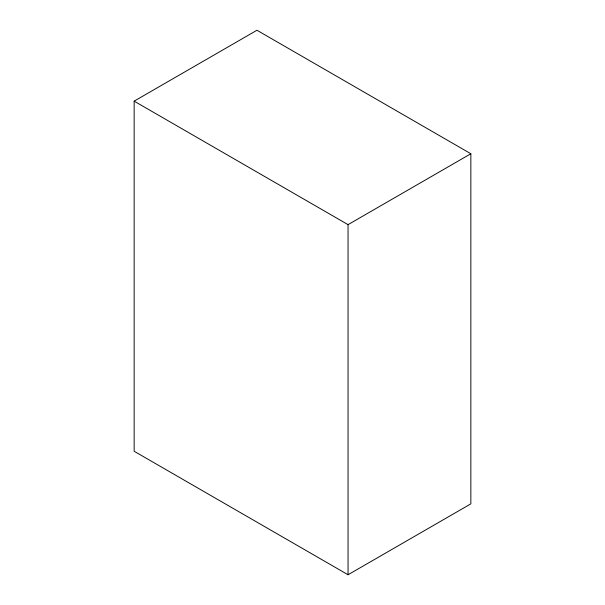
<?xml version="1.0" encoding="UTF-8"?>
<svg xmlns="http://www.w3.org/2000/svg" width="605" height="605" viewBox="0 0 605 605"><rect width="100%" height="100%" fill="white"/><g stroke="black" fill="none" stroke-linecap="round" stroke-linejoin="round"><path stroke-width="0.91" d="M134.151 101.148L256.951 30.25L470.849 153.746L470.849 503.852L348.049 574.75L134.151 451.254L134.151 101.148L348.049 224.644L470.849 153.746M348.049 224.644L348.049 574.75"/></g></svg>
